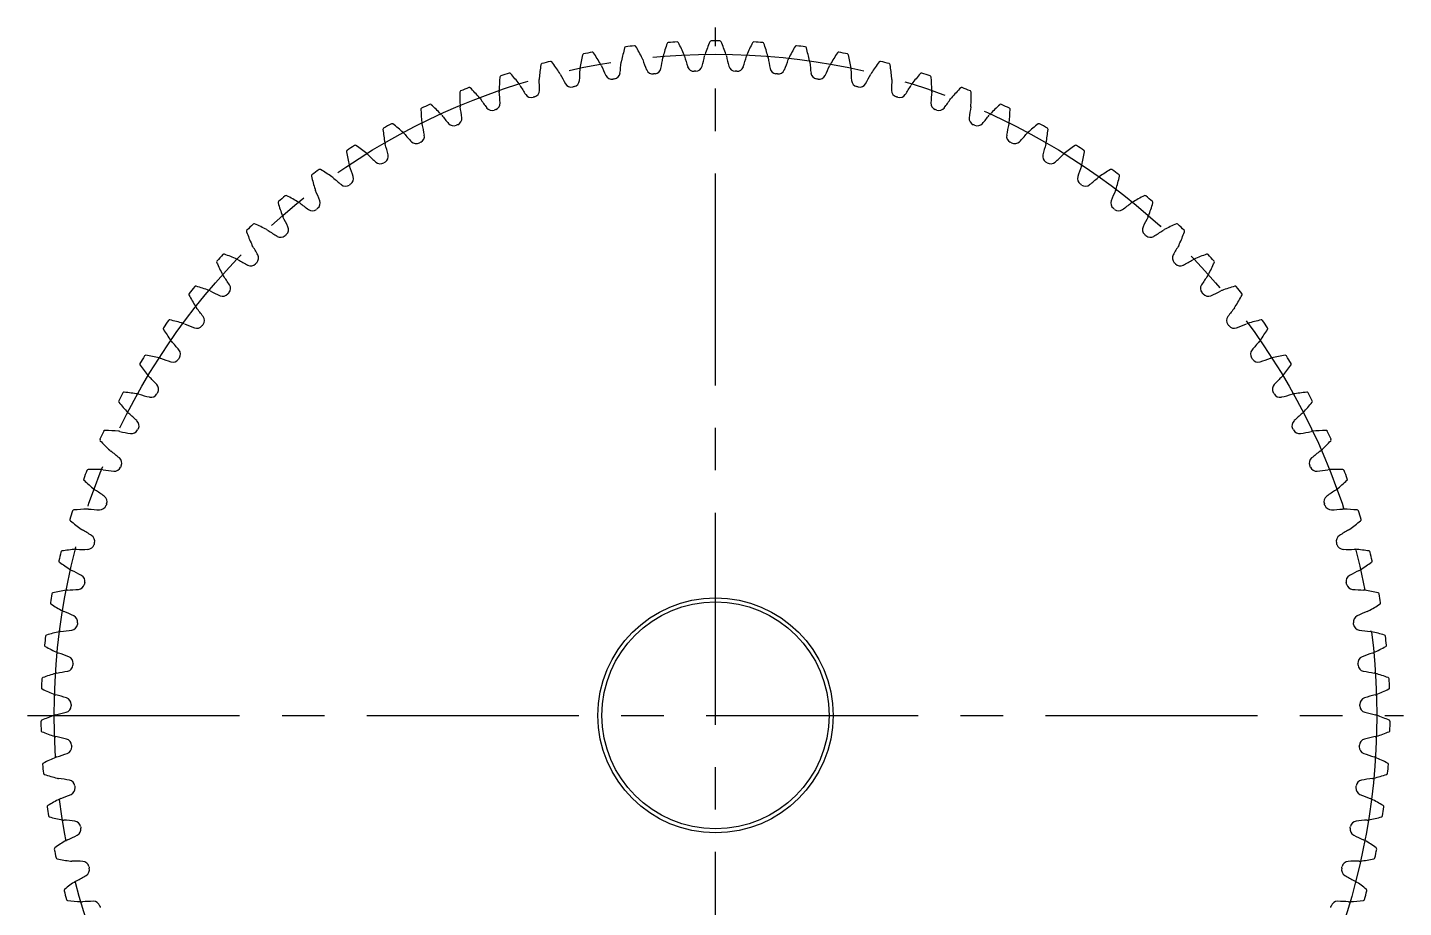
# Model space of a CAD drawing. Extents: x -1 to 172, y -13 to 126.
# Drawn here: x -1 to 102, y 46.1 to 112 of the extents above; entities that cross this region are included whole.
import ezdxf

# ---------------------------------------------------------------- set-up
doc = ezdxf.new("R2010")
doc.units = 0
doc.header["$LTSCALE"] = 0.5
doc.linetypes.add('CENTER', pattern=[50.8, 31.75, -6.35, 6.35, -6.35])
doc.layers.add('MSM_CENTER', color=1, linetype='CENTER')
doc.layers.add('MSM_CONTINUOUS', color=7, linetype='CONTINUOUS')

msp = doc.modelspace()

# ---------------------------------------------------------------- linework, layer by layer
at = {"layer": 'MSM_CENTER'}
for p, q in [((50.5, 9), (50.5, 112)), ((-1, 60.5), (102, 60.5))]:
    msp.add_line(p, q, dxfattribs=at)
msp.add_circle((50.5, 60.5), 49.5, dxfattribs=at)
at = {"layer": 'MSM_CONTINUOUS'}
for radius in [8.8, 8.5]:
    msp.add_circle((50.5, 60.5), radius, dxfattribs=at)
for centre, radius, start, end in [((59.61, 106.12), 16.5, 164.6754, 168.1818), ((43.79, 110.45), 0.1, 97.6527, 164.6754), ((50.5, 60.5), 50.5, 96.8933, 97.6522), ((44.45, 110.54), 0.1, 29.8701, 96.8933), ((30.23, 102.37), 16.5, 26.3636, 29.8701), ((62.48, 105.45), 16.5, 161.039, 164.5455), ((46.97, 110.78), 0.1, 94.0164, 161.039), ((50.5, 60.5), 50.5, 93.2569, 94.0158), ((47.64, 110.82), 0.1, 26.2337, 93.2569), ((32.93, 103.57), 16.5, 22.7273, 26.2337), ((65.31, 104.6), 16.5, 157.4026, 160.9091), ((50.17, 110.9), 0.1, 90.38, 157.4027), ((50.5, 60.5), 50.5, 89.6205, 90.3795), ((50.83, 110.9), 0.1, 22.5974, 89.6205), ((35.69, 104.6), 16.5, 19.0909, 22.5974), ((68.07, 103.57), 16.5, 153.7663, 157.2727), ((53.36, 110.82), 0.1, 86.7431, 153.7662), ((50.5, 60.5), 50.5, 85.9842, 86.7431), ((54.03, 110.78), 0.1, 18.961, 85.9843), ((38.52, 105.45), 16.5, 15.4545, 18.961), ((70.77, 102.37), 16.5, 150.1299, 153.6364), ((56.55, 110.54), 0.1, 83.1067, 150.1298), ((50.5, 60.5), 50.5, 82.3478, 83.1067), ((57.21, 110.45), 0.1, 15.3246, 82.3479), ((41.39, 106.12), 16.5, 11.8182, 15.3246), ((53.76, 106.9), 16.5, 171.9481, 175.4545), ((37.52, 109.2), 0.1, 104.9255, 171.9481), ((50.5, 60.5), 50.5, 104.166, 104.9249), ((38.17, 109.37), 0.1, 37.1428, 104.166), ((25.09, 99.46), 16.5, 33.6364, 37.1428), ((56.69, 106.6), 16.5, 168.3117, 171.8182), ((40.63, 109.92), 0.1, 101.2891, 168.3118), ((50.5, 60.5), 50.5, 100.5296, 101.2886), ((41.29, 110.05), 0.1, 33.5065, 100.5297), ((27.61, 101), 16.5, 30, 33.5065), ((41.18, 108.83), 0.831, 22.876, 30.0002), ((28.26, 110.64), 15.23, 352.2229, 355.306), ((44.27, 109.33), 0.831, 168.1817, 175.3058), ((44.27, 109.33), 0.831, 19.2397, 26.3638), ((59.43, 114.62), 15.23, 199.2395, 202.3225), ((31.49, 111.95), 15.23, 348.5865, 351.6696), ((47.38, 109.62), 0.831, 164.5453, 171.6694), ((47.38, 109.62), 0.831, 15.6033, 22.7275), ((62.85, 113.94), 15.23, 195.6031, 198.6862), ((34.79, 113.05), 15.23, 344.9502, 348.0332), ((50.5, 109.72), 0.831, 160.9089, 168.0331), ((50.5, 109.72), 0.831, 11.9669, 19.0911), ((66.21, 113.05), 15.23, 191.9668, 195.0498), ((38.15, 113.94), 15.23, 341.3138, 344.3969), ((53.62, 109.62), 0.831, 157.2726, 164.3967), ((53.62, 109.62), 0.831, 8.3306, 15.4547), ((69.51, 111.95), 15.23, 188.3304, 191.4134), ((41.57, 114.62), 15.23, 337.6775, 340.7605), ((56.73, 109.33), 0.831, 153.6362, 160.7603), ((56.73, 109.33), 0.831, 4.6942, 11.8184), ((72.74, 110.64), 15.23, 184.694, 187.7771), ((59.82, 108.83), 0.831, 149.9999, 157.124), ((73.39, 101), 16.5, 146.4935, 150), ((59.71, 110.05), 0.1, 79.4704, 146.4935), ((50.5, 60.5), 50.5, 78.7114, 79.4704), ((60.37, 109.92), 0.1, 11.6883, 78.7116), ((44.31, 106.6), 16.5, 8.1818, 11.6883), ((75.91, 99.46), 16.5, 142.8572, 146.3636), ((62.83, 109.37), 0.1, 75.834, 142.8571), ((50.5, 60.5), 50.5, 75.0751, 75.834), ((63.48, 109.2), 0.1, 8.0521, 75.0752), ((47.24, 106.9), 16.5, 4.5455, 8.0519), ((50.81, 107.02), 16.5, 175.5845, 179.0909), ((34.46, 108.28), 0.1, 108.5613, 175.5845), ((50.5, 60.5), 50.5, 107.8024, 108.5613), ((35.09, 108.49), 0.1, 40.7792, 107.8023), ((22.67, 97.78), 16.5, 37.2727, 40.7792), ((38.14, 108.14), 0.831, 175.4544, 182.5785), ((38.14, 108.14), 0.831, 26.5124, 33.6365), ((52.51, 115.31), 15.23, 206.5122, 209.5953), ((25.13, 109.13), 15.23, 355.8593, 358.9423), ((41.18, 108.83), 0.831, 171.818, 178.9422), ((55.98, 115.08), 15.23, 202.8758, 205.9589), ((42.74, 108.63), 0.5, 205.9589, 279.1608), ((50.5, 60.5), 48.25, 99.021, 99.1608), ((42.86, 108.65), 0.5, 279.021, 352.2229), ((45.81, 109.02), 0.5, 202.3226, 275.5245), ((50.5, 60.5), 48.25, 95.3846, 95.5245), ((45.93, 109.03), 0.5, 275.3846, 348.5866), ((48.89, 109.22), 0.5, 198.6862, 271.8881), ((50.5, 60.5), 48.25, 91.7483, 91.8881), ((49.01, 109.23), 0.5, 271.7483, 344.9502), ((51.99, 109.23), 0.5, 195.0498, 268.2517), ((50.5, 60.5), 48.25, 88.1119, 88.2517), ((52.11, 109.22), 0.5, 268.1119, 341.3138), ((55.07, 109.03), 0.5, 191.4134, 264.6154), ((50.5, 60.5), 48.25, 84.4755, 84.6154), ((55.19, 109.02), 0.5, 264.4755, 337.6774), ((58.14, 108.65), 0.5, 187.777, 260.979), ((50.5, 60.5), 48.25, 80.8392, 80.979), ((58.26, 108.63), 0.5, 260.8392, 334.0411), ((45.02, 115.08), 15.23, 334.0411, 337.1242), ((59.82, 108.83), 0.831, 1.0578, 8.182), ((75.87, 109.13), 15.23, 181.0577, 184.1407), ((48.49, 115.31), 15.23, 330.4047, 333.4878), ((62.86, 108.14), 0.831, 146.3635, 153.4876), ((62.86, 108.14), 0.831, 357.4215, 4.5457), ((78.33, 97.78), 16.5, 139.2208, 142.7273), ((65.91, 108.49), 0.1, 72.1976, 139.2208), ((50.5, 60.5), 50.5, 71.4387, 72.1976), ((66.54, 108.28), 0.1, 4.4155, 71.4388), ((50.19, 107.02), 16.5, 0.9091, 4.4155), ((31.46, 107.16), 0.1, 112.1976, 179.2208), ((47.86, 106.94), 16.5, 179.2208, 182.7273), ((50.5, 60.5), 50.5, 111.4387, 112.1976), ((32.08, 107.41), 0.1, 44.4155, 111.4387), ((20.36, 95.94), 16.5, 40.9091, 44.4155), ((35.14, 107.26), 0.831, 179.0908, 186.2149), ((19.17, 105.53), 15.23, 3.132, 6.2151), ((35.14, 107.26), 0.831, 30.1488, 37.2729), ((49.03, 115.33), 15.23, 210.1486, 213.2316), ((36.82, 107.29), 0.5, 286.2937, 359.4956), ((22.09, 107.42), 15.23, 359.4956, 2.5787), ((39.7, 108.04), 0.5, 209.5953, 282.7972), ((50.5, 60.5), 48.25, 102.6574, 102.7972), ((39.82, 108.07), 0.5, 282.6574, 355.8593), ((61.18, 108.07), 0.5, 184.1407, 257.3426), ((50.5, 60.5), 48.25, 77.2028, 77.3426), ((61.3, 108.04), 0.5, 257.2028, 330.4047), ((78.91, 107.42), 15.23, 177.4213, 180.5044), ((64.18, 107.29), 0.5, 180.5043, 253.7063), ((51.97, 115.33), 15.23, 326.7684, 329.8514), ((65.86, 107.26), 0.831, 142.7271, 149.8512), ((81.83, 105.53), 15.23, 173.7849, 176.868), ((65.86, 107.26), 0.831, 353.7851, 0.9093), ((80.64, 95.94), 16.5, 135.5845, 139.0909), ((68.92, 107.41), 0.1, 68.5613, 135.5844), ((50.5, 60.5), 50.5, 67.8024, 68.5613), ((69.54, 107.16), 0.1, 0.7794, 67.8025), ((53.14, 106.94), 16.5, 357.2727, 0.7792), ((50.5, 60.5), 50.5, 115.0751, 115.834), ((29.14, 106.15), 0.1, 48.0519, 115.075), ((18.18, 93.95), 16.5, 44.5455, 48.0519), ((32.21, 106.2), 0.831, 182.7271, 189.8512), ((32.21, 106.2), 0.831, 33.7851, 40.9093), ((45.56, 115.13), 15.23, 213.7849, 216.868), ((33.88, 106.33), 0.5, 289.9301, 3.132), ((36.71, 107.26), 0.5, 213.2316, 286.4336), ((50.5, 60.5), 48.25, 106.2937, 106.4336), ((50.5, 60.5), 48.25, 73.5664, 73.7063), ((64.29, 107.26), 0.5, 253.5664, 326.7683), ((67.12, 106.33), 0.5, 176.868, 250.0699), ((55.44, 115.13), 15.23, 323.132, 326.2151), ((68.79, 106.2), 0.831, 139.0908, 146.2149), ((68.79, 106.2), 0.831, 350.1488, 357.2729), ((82.82, 93.95), 16.5, 131.9481, 135.4545), ((71.86, 106.15), 0.1, 64.9249, 131.948), ((50.5, 60.5), 50.5, 64.166, 64.9249), ((28.54, 105.86), 0.1, 115.834, 182.8572), ((44.92, 106.68), 16.5, 182.8572, 186.3636), ((29.34, 104.94), 0.831, 37.4215, 44.5456), ((42.1, 114.7), 15.23, 217.4213, 220.5044), ((31.01, 105.18), 0.5, 293.5664, 6.7683), ((16.38, 103.45), 15.23, 6.7684, 9.8514), ((33.77, 106.29), 0.5, 216.868, 290.0699), ((50.5, 60.5), 48.25, 109.9301, 110.0699), ((50.5, 60.5), 48.25, 69.9301, 70.0699), ((67.23, 106.29), 0.5, 249.9301, 323.132), ((84.62, 103.45), 15.23, 170.1486, 173.2316), ((69.99, 105.18), 0.5, 173.2316, 246.4336), ((58.9, 114.7), 15.23, 319.4956, 322.5787), ((71.66, 104.94), 0.831, 135.4544, 142.5785), ((56.08, 106.68), 16.5, 353.6364, 357.1428), ((72.46, 105.86), 0.1, 357.143, 64.1661), ((25.7, 104.38), 0.1, 119.4704, 186.4936), ((42, 106.23), 16.5, 186.4935, 190), ((50.5, 60.5), 50.5, 118.7114, 119.4704), ((26.29, 104.7), 0.1, 51.6883, 118.7114), ((16.12, 91.84), 16.5, 48.1818, 51.6883), ((26.57, 103.51), 0.831, 41.0578, 48.182), ((38.68, 114.06), 15.23, 221.0577, 224.1407), ((29.34, 104.94), 0.831, 186.3635, 193.4876), ((13.73, 101.2), 15.23, 10.4047, 13.4878), ((30.9, 105.14), 0.5, 220.5044, 293.7063), ((50.5, 60.5), 48.25, 113.5664, 113.7063), ((50.5, 60.5), 48.25, 66.2937, 66.4336), ((70.1, 105.14), 0.5, 246.2937, 319.4956), ((87.27, 101.2), 15.23, 166.5122, 169.5953), ((71.66, 104.94), 0.831, 346.5124, 353.6366), ((62.32, 114.06), 15.23, 315.8593, 318.9423), ((74.43, 103.51), 0.831, 131.818, 138.9422), ((84.88, 91.84), 16.5, 128.3117, 131.8182), ((74.71, 104.7), 0.1, 61.2886, 128.3117), ((50.5, 60.5), 50.5, 60.5296, 61.2886), ((59, 106.23), 16.5, 350, 353.5065), ((75.3, 104.38), 0.1, 353.5065, 60.5297), ((50.5, 60.5), 50.5, 122.3478, 123.1067), ((23.53, 103.08), 0.1, 55.3246, 122.3479), ((14.2, 89.59), 16.5, 51.8182, 55.3246), ((26.57, 103.51), 0.831, 189.9998, 197.124), ((11.22, 98.78), 15.23, 14.0411, 17.1242), ((28.11, 103.8), 0.5, 224.1407, 297.3426), ((50.5, 60.5), 48.25, 117.2028, 117.3426), ((28.21, 103.86), 0.5, 297.2028, 10.4047), ((72.79, 103.86), 0.5, 169.5952, 242.7972), ((50.5, 60.5), 48.25, 62.6574, 62.7972), ((72.89, 103.8), 0.5, 242.6574, 315.8592), ((89.78, 98.78), 15.23, 162.8758, 165.9589), ((74.43, 103.51), 0.831, 342.876, 350.0002), ((86.8, 89.59), 16.5, 124.6754, 128.1818), ((77.47, 103.08), 0.1, 57.6522, 124.6753), ((50.5, 60.5), 50.5, 56.8933, 57.6522), ((22.97, 102.72), 0.1, 123.1067, 190.1299), ((39.12, 105.6), 16.5, 190.1299, 193.6364), ((23.89, 101.91), 0.831, 44.6942, 51.8184), ((35.31, 113.2), 15.23, 224.694, 227.7771), ((25.51, 102.36), 0.5, 300.8392, 14.0411), ((75.49, 102.36), 0.5, 165.9589, 239.1608), ((65.69, 113.2), 15.23, 312.2229, 315.306), ((77.11, 101.91), 0.831, 128.1817, 135.3058), ((61.88, 105.6), 16.5, 346.3636, 349.8701), ((78.03, 102.72), 0.1, 349.8703, 56.8934), ((20.35, 100.89), 0.1, 126.7436, 193.7662), ((50.5, 60.5), 50.5, 125.9842, 126.7431), ((20.89, 101.28), 0.1, 58.961, 125.9842), ((12.43, 87.23), 16.5, 55.4545, 58.961), ((23.89, 101.91), 0.831, 193.6362, 200.7603), ((8.87, 96.21), 15.23, 17.6775, 20.7605), ((25.41, 102.3), 0.5, 227.7771, 300.979), ((50.5, 60.5), 48.25, 120.8392, 120.979), ((50.5, 60.5), 48.25, 59.021, 59.1608), ((75.59, 102.3), 0.5, 239.021, 312.2229), ((92.13, 96.21), 15.23, 159.2395, 162.3225), ((77.11, 101.91), 0.831, 339.2397, 346.3638), ((88.57, 87.23), 16.5, 121.039, 124.5455), ((80.11, 101.28), 0.1, 54.0158, 121.0389), ((50.5, 60.5), 50.5, 53.2569, 54.0158), ((80.65, 100.89), 0.1, 346.2337, 53.257), ((36.28, 104.79), 16.5, 193.7663, 197.2727), ((21.32, 100.14), 0.831, 48.3306, 55.4547), ((31.99, 112.14), 15.23, 228.3304, 231.4135), ((22.81, 100.62), 0.5, 231.4135, 304.6154), ((50.5, 60.5), 48.25, 124.4755, 124.6154), ((22.9, 100.69), 0.5, 304.4755, 17.6774), ((78.1, 100.69), 0.5, 162.3225, 235.5245), ((50.5, 60.5), 48.25, 55.3846, 55.5245), ((78.19, 100.62), 0.5, 235.3846, 308.5865), ((69.01, 112.14), 15.23, 308.5865, 311.6696), ((79.68, 100.14), 0.831, 124.5453, 131.6694), ((64.72, 104.79), 16.5, 342.7273, 346.2337), ((17.85, 98.89), 0.1, 130.38, 197.4026), ((50.5, 60.5), 50.5, 129.6205, 130.3795), ((18.36, 99.32), 0.1, 62.5974, 129.6206), ((10.81, 84.76), 16.5, 59.0909, 62.5974), ((18.86, 98.21), 0.831, 51.9669, 59.0911), ((21.32, 100.14), 0.831, 197.2726, 204.3967), ((6.69, 93.5), 15.23, 21.3138, 24.3969), ((20.41, 98.86), 0.5, 308.1119, 21.3138), ((80.59, 98.86), 0.5, 158.6861, 231.8881), ((94.31, 93.5), 15.23, 155.6031, 158.6862), ((79.68, 100.14), 0.831, 335.6033, 342.7275), ((82.14, 98.21), 0.831, 120.9089, 128.0331), ((90.19, 84.76), 16.5, 117.4026, 120.9091), ((82.64, 99.32), 0.1, 50.3795, 117.4026), ((50.5, 60.5), 50.5, 49.6205, 50.3795), ((83.15, 98.89), 0.1, 342.5974, 49.6206), ((33.5, 103.8), 16.5, 197.4026, 200.9091), ((18.86, 98.21), 0.831, 200.9089, 208.0331), ((28.76, 110.86), 15.23, 231.9668, 235.0498), ((20.32, 98.78), 0.5, 235.0498, 308.2517), ((50.5, 60.5), 48.25, 128.1119, 128.2517), ((50.5, 60.5), 48.25, 51.7483, 51.8881), ((80.68, 98.78), 0.5, 231.7483, 304.9501), ((72.24, 110.86), 15.23, 304.9502, 308.0332), ((82.14, 98.21), 0.831, 331.9669, 339.0911), ((67.5, 103.8), 16.5, 339.0909, 342.5974), ((50.5, 60.5), 50.5, 133.2569, 134.0158), ((15.96, 97.21), 0.1, 66.2337, 133.2569), ((9.35, 82.2), 16.5, 62.7273, 66.2337), ((16.53, 96.12), 0.831, 55.6033, 62.7275), ((4.68, 90.66), 15.23, 24.9502, 28.0332), ((18.04, 96.87), 0.5, 311.7483, 24.9502), ((82.96, 96.87), 0.5, 155.0498, 228.2517), ((96.32, 90.66), 15.23, 151.9668, 155.0498), ((84.47, 96.12), 0.831, 117.2726, 124.3967), ((91.65, 82.2), 16.5, 113.7663, 117.2727), ((85.04, 97.21), 0.1, 46.7431, 113.7662), ((50.5, 60.5), 50.5, 45.9842, 46.7431), ((15.48, 96.75), 0.1, 134.0164, 201.039), ((30.79, 102.63), 16.5, 201.039, 204.5455), ((25.61, 109.38), 15.23, 235.6031, 238.6862), ((17.95, 96.79), 0.5, 238.6862, 311.8881), ((50.5, 60.5), 48.25, 131.7483, 131.8881), ((50.5, 60.5), 48.25, 48.1119, 48.2517), ((83.05, 96.79), 0.5, 228.1119, 301.3138), ((75.39, 109.38), 15.23, 301.3138, 304.3969), ((70.21, 102.63), 16.5, 335.4545, 338.961), ((85.52, 96.75), 0.1, 338.961, 45.9843), ((50.5, 60.5), 50.5, 136.8933, 137.6522), ((13.7, 94.94), 0.1, 69.8701, 136.8933), ((8.06, 79.54), 16.5, 66.3636, 69.8701), ((16.53, 96.12), 0.831, 204.5453, 211.6694), ((2.86, 87.69), 15.23, 28.5865, 31.6696), ((15.8, 94.74), 0.5, 315.3846, 28.5865), ((85.2, 94.74), 0.5, 151.4134, 224.6154), ((98.14, 87.69), 15.23, 148.3304, 151.4134), ((84.47, 96.12), 0.831, 328.3306, 335.4547), ((92.94, 79.54), 16.5, 110.1299, 113.6364), ((87.3, 94.94), 0.1, 43.1067, 110.1298), ((50.5, 60.5), 50.5, 42.3478, 43.1067), ((13.25, 94.45), 0.1, 137.6527, 204.6753), ((28.15, 101.3), 16.5, 204.6754, 208.1818), ((14.34, 93.9), 0.831, 59.2397, 66.3638), ((22.56, 107.7), 15.23, 239.2395, 242.3225), ((15.71, 94.65), 0.5, 242.3226, 315.5245), ((50.5, 60.5), 48.25, 135.3846, 135.5245), ((50.5, 60.5), 48.25, 44.4755, 44.6154), ((85.29, 94.65), 0.5, 224.4755, 297.6774), ((78.44, 107.7), 15.23, 297.6775, 300.7605), ((86.66, 93.9), 0.831, 113.6362, 120.7603), ((72.85, 101.3), 16.5, 331.8182, 335.3246), ((87.75, 94.45), 0.1, 335.3246, 42.3479), ((14.34, 93.9), 0.831, 208.1817, 215.3058), ((1.23, 84.61), 15.23, 32.2229, 35.306), ((13.7, 92.47), 0.5, 319.021, 32.2229), ((87.3, 92.47), 0.5, 147.777, 220.979), ((99.77, 84.61), 15.23, 144.694, 147.7771), ((86.66, 93.9), 0.831, 324.6942, 331.8184), ((11.17, 92.02), 0.1, 141.2891, 208.3118), ((25.61, 99.8), 16.5, 208.3117, 211.8182), ((50.5, 60.5), 50.5, 140.5296, 141.2886), ((11.59, 92.54), 0.1, 73.5065, 140.5297), ((6.94, 76.81), 16.5, 70, 73.5065), ((12.3, 91.54), 0.831, 62.876, 70.0002), ((19.62, 105.83), 15.23, 242.8758, 245.9589), ((13.62, 92.38), 0.5, 245.9589, 319.1607), ((50.5, 60.5), 48.25, 139.021, 139.1608), ((50.5, 60.5), 48.25, 40.8392, 40.979), ((87.38, 92.38), 0.5, 220.8392, 294.0411), ((81.38, 105.83), 15.23, 294.0411, 297.1242), ((88.7, 91.54), 0.831, 109.9999, 117.124), ((94.06, 76.81), 16.5, 106.4935, 110), ((89.41, 92.54), 0.1, 39.4704, 106.4935), ((75.39, 99.8), 16.5, 328.1818, 331.6883), ((50.5, 60.5), 50.5, 38.7114, 39.4704), ((89.83, 92.02), 0.1, 331.6885, 38.7115), ((12.3, 91.54), 0.831, 211.818, 218.9422), ((-0.2, 81.44), 15.23, 35.8593, 38.9423), ((101.2, 81.44), 15.23, 141.0577, 144.1407), ((88.7, 91.54), 0.831, 321.0578, 328.182), ((50.5, 60.5), 50.5, 144.166, 144.9249), ((9.64, 90.01), 0.1, 77.1428, 144.166), ((5.99, 74.02), 16.5, 73.6364, 77.1428), ((10.4, 89.05), 0.831, 66.5124, 73.6365), ((16.81, 103.78), 15.23, 246.5122, 249.5953), ((11.67, 89.98), 0.5, 249.5953, 322.7973), ((50.5, 60.5), 48.25, 142.6574, 142.7972), ((11.74, 90.07), 0.5, 322.6574, 35.8593), ((89.26, 90.07), 0.5, 144.1407, 217.3426), ((50.5, 60.5), 48.25, 37.2028, 37.3426), ((89.33, 89.98), 0.5, 217.2028, 290.4047), ((84.19, 103.78), 15.23, 290.4047, 293.4878), ((90.6, 89.05), 0.831, 106.3635, 113.4876), ((95.01, 74.02), 16.5, 102.8572, 106.3636), ((91.36, 90.01), 0.1, 35.8346, 102.8571), ((50.5, 60.5), 50.5, 35.0751, 35.834), ((9.25, 89.46), 0.1, 144.9255, 211.9481), ((23.17, 98.14), 16.5, 211.9481, 215.4545), ((77.83, 98.14), 16.5, 324.5455, 328.0519), ((91.75, 89.46), 0.1, 328.0521, 35.0752), ((10.4, 89.05), 0.831, 215.4544, 222.5785), ((-1.42, 78.18), 15.23, 39.4956, 42.5787), ((9.95, 87.55), 0.5, 326.2937, 39.4956), ((91.05, 87.55), 0.5, 140.5043, 213.7063), ((102.42, 78.18), 15.23, 137.4213, 140.5044), ((90.6, 89.05), 0.831, 317.4215, 324.5457), ((7.5, 86.79), 0.1, 148.5618, 215.5845), ((50.5, 60.5), 50.5, 147.8024, 148.5613), ((20.84, 96.33), 16.5, 215.5845, 219.0909), ((7.85, 87.36), 0.1, 80.7792, 147.8024), ((5.22, 71.17), 16.5, 77.2727, 80.7792), ((8.67, 86.45), 0.831, 70.1488, 77.2729), ((14.13, 101.56), 15.23, 250.1486, 253.2316), ((9.88, 87.45), 0.5, 253.2317, 326.4334), ((50.5, 60.5), 48.25, 146.2937, 146.4336), ((50.5, 60.5), 48.25, 33.5664, 33.7063), ((91.12, 87.45), 0.5, 213.5664, 286.7683), ((86.87, 101.56), 15.23, 286.7684, 289.8514), ((92.33, 86.45), 0.831, 102.7271, 109.8512), ((95.78, 71.17), 16.5, 99.2208, 102.7273), ((80.16, 96.33), 16.5, 320.9091, 324.4155), ((93.15, 87.36), 0.1, 32.1976, 99.2208), ((50.5, 60.5), 50.5, 31.4387, 32.1976), ((93.5, 86.79), 0.1, 324.4155, 31.4388), ((8.67, 86.45), 0.831, 219.0908, 226.2149), ((-2.44, 74.86), 15.23, 43.132, 46.2151), ((103.44, 74.86), 15.23, 133.7849, 136.868), ((92.33, 86.45), 0.831, 313.7851, 320.9093), ((50.5, 60.5), 50.5, 151.4387, 152.1976), ((6.23, 84.6), 0.1, 84.4155, 151.4388), ((4.64, 68.27), 16.5, 80.9091, 84.4155), ((7.11, 83.75), 0.831, 73.7851, 80.9093), ((11.6, 99.17), 15.23, 253.7849, 256.868), ((8.25, 84.82), 0.5, 256.868, 330.07), ((8.31, 84.93), 0.5, 329.9301, 43.132), ((50.5, 60.5), 48.25, 149.9301, 150.0699), ((92.69, 84.93), 0.5, 136.868, 210.0699), ((50.5, 60.5), 48.25, 29.9301, 30.0699), ((92.75, 84.82), 0.5, 209.9301, 283.132), ((89.4, 99.17), 15.23, 283.132, 286.2151), ((93.89, 83.75), 0.831, 99.0908, 106.2149), ((96.36, 68.27), 16.5, 95.5845, 99.0909), ((94.77, 84.6), 0.1, 28.5613, 95.5844), ((50.5, 60.5), 50.5, 27.8024, 28.5613), ((5.92, 84.01), 0.1, 152.1976, 219.2209), ((18.62, 94.38), 16.5, 219.2208, 222.7273), ((82.38, 94.38), 16.5, 317.2727, 320.7792), ((95.08, 84.01), 0.1, 320.7794, 27.8025), ((7.11, 83.75), 0.831, 222.7271, 229.8512), ((-3.24, 71.47), 15.23, 46.7684, 49.8514), ((6.85, 82.2), 0.5, 333.5664, 46.7684), ((94.15, 82.2), 0.5, 133.2316, 206.4336), ((104.24, 71.47), 15.23, 130.1486, 133.2316), ((93.89, 83.75), 0.831, 310.1488, 317.2729), ((50.5, 60.5), 50.5, 155.0751, 155.834), ((4.79, 81.74), 0.1, 88.0519, 155.0751), ((4.24, 65.35), 16.5, 84.5455, 88.0519), ((5.73, 80.95), 0.831, 77.4215, 84.5456), ((9.22, 96.62), 15.23, 257.4213, 260.5044), ((6.79, 82.09), 0.5, 260.5044, 333.7063), ((50.5, 60.5), 48.25, 153.5664, 153.7063), ((50.5, 60.5), 48.25, 26.2937, 26.4336), ((94.21, 82.09), 0.5, 206.2937, 279.4956), ((91.78, 96.62), 15.23, 279.4956, 282.5787), ((95.27, 80.95), 0.831, 95.4544, 102.5785), ((96.76, 65.35), 16.5, 91.9481, 95.4545), ((96.21, 81.74), 0.1, 24.9249, 91.948), ((50.5, 60.5), 50.5, 24.166, 24.9249), ((4.52, 81.13), 0.1, 155.834, 222.8572), ((16.54, 92.29), 16.5, 222.8572, 226.3636), ((5.73, 80.95), 0.831, 226.3635, 233.4876), ((95.27, 80.95), 0.831, 306.5124, 313.6366), ((84.46, 92.29), 16.5, 313.6364, 317.1428), ((96.48, 81.13), 0.1, 317.1428, 24.1661), ((-3.83, 68.04), 15.23, 50.4047, 53.4878), ((5.56, 79.39), 0.5, 337.2028, 50.4047), ((95.44, 79.39), 0.5, 129.5952, 202.7972), ((104.83, 68.04), 15.23, 126.5122, 129.5953), ((50.5, 60.5), 50.5, 158.7114, 159.4704), ((3.54, 78.8), 0.1, 91.6883, 158.7115), ((4.02, 62.41), 16.5, 88.1818, 91.6883), ((4.52, 78.07), 0.831, 81.0578, 88.182), ((7.02, 93.93), 15.23, 261.0577, 264.1407), ((5.51, 79.28), 0.5, 264.1407, 337.3426), ((50.5, 60.5), 48.25, 157.2028, 157.3426), ((50.5, 60.5), 48.25, 22.6574, 22.7972), ((95.49, 79.28), 0.5, 202.6574, 275.8592), ((93.98, 93.93), 15.23, 275.8593, 278.9423), ((96.48, 78.07), 0.831, 91.818, 98.9422), ((96.98, 62.41), 16.5, 88.3117, 91.8182), ((97.46, 78.8), 0.1, 21.2886, 88.3117), ((50.5, 60.5), 50.5, 20.5296, 21.2886), ((3.3, 78.17), 0.1, 159.4709, 226.4936), ((14.59, 90.07), 16.5, 226.4935, 230), ((4.52, 78.07), 0.831, 229.9998, 237.124), ((-4.2, 64.58), 15.23, 54.0411, 57.1242), ((105.2, 64.58), 15.23, 122.8758, 125.9589), ((96.48, 78.07), 0.831, 302.876, 310.0002), ((86.41, 90.07), 16.5, 310, 313.5065), ((97.7, 78.17), 0.1, 313.5066, 20.5297), ((4.41, 76.39), 0.5, 267.7771, 340.979), ((4.45, 76.5), 0.5, 340.8392, 54.0411), ((50.5, 60.5), 48.25, 160.8392, 160.979), ((96.55, 76.5), 0.5, 125.9589, 199.1608), ((50.5, 60.5), 48.25, 19.021, 19.1608), ((96.59, 76.39), 0.5, 199.021, 272.2229), ((50.5, 60.5), 50.5, 162.3478, 163.1067), ((2.47, 75.78), 0.1, 95.3246, 162.3479), ((3.99, 59.45), 16.5, 91.8182, 95.3246), ((3.5, 75.11), 0.831, 84.6942, 91.8184), ((4.98, 91.11), 15.23, 264.694, 267.7771), ((96.02, 91.11), 15.23, 272.2229, 275.306), ((97.5, 75.11), 0.831, 88.1817, 95.3058), ((97.01, 59.45), 16.5, 84.6754, 88.1818), ((98.53, 75.78), 0.1, 17.6522, 84.6753), ((50.5, 60.5), 50.5, 16.8933, 17.6522), ((2.27, 75.15), 0.1, 163.1073, 230.1299), ((12.79, 87.73), 16.5, 230.1299, 233.6364), ((3.5, 75.11), 0.831, 233.6362, 240.7603), ((-4.35, 61.1), 15.23, 57.6775, 60.7605), ((105.35, 61.1), 15.23, 119.2395, 122.3225), ((97.5, 75.11), 0.831, 299.2397, 306.3638), ((88.21, 87.73), 16.5, 306.3636, 309.8701), ((98.73, 75.15), 0.1, 309.8703, 16.8934), ((3.5, 73.43), 0.5, 271.4134, 344.6154), ((3.53, 73.55), 0.5, 344.4755, 57.6775), ((50.5, 60.5), 48.25, 164.4755, 164.6154), ((97.47, 73.55), 0.5, 122.3225, 195.5245), ((50.5, 60.5), 48.25, 15.3846, 15.5245), ((97.5, 73.43), 0.5, 195.3846, 268.5865), ((50.5, 60.5), 50.5, 165.9842, 166.7431), ((1.6, 72.71), 0.1, 98.961, 165.9842), ((4.15, 56.51), 16.5, 95.4545, 98.961), ((2.67, 72.1), 0.831, 88.3306, 95.4547), ((3.13, 88.16), 15.23, 268.3304, 271.4134), ((97.87, 88.16), 15.23, 268.5865, 271.6696), ((98.33, 72.1), 0.831, 84.5453, 91.6694), ((96.85, 56.51), 16.5, 81.039, 84.5455), ((99.4, 72.71), 0.1, 14.0158, 81.0389), ((50.5, 60.5), 50.5, 13.2569, 14.0158), ((1.44, 72.06), 0.1, 166.7436, 233.7663), ((11.14, 85.29), 16.5, 233.7663, 237.2727), ((2.67, 72.1), 0.831, 237.2726, 244.3967), ((-4.28, 57.62), 15.23, 61.3138, 64.3969), ((105.28, 57.62), 15.23, 115.6031, 118.6862), ((98.33, 72.1), 0.831, 295.6033, 302.7275), ((89.86, 85.29), 16.5, 302.7273, 306.2337), ((99.56, 72.06), 0.1, 306.2337, 13.257), ((2.77, 70.43), 0.5, 275.0498, 348.2518), ((2.8, 70.54), 0.5, 348.1119, 61.3138), ((50.5, 60.5), 48.25, 168.1119, 168.2517), ((98.2, 70.54), 0.5, 118.6861, 191.8881), ((50.5, 60.5), 48.25, 11.7483, 11.8881), ((98.23, 70.43), 0.5, 191.7483, 264.9502), ((50.5, 60.5), 50.5, 169.6205, 170.3795), ((0.92, 69.58), 0.1, 102.5974, 169.6206), ((4.5, 53.58), 16.5, 99.0909, 102.5974), ((2.03, 69.05), 0.831, 91.9669, 99.0911), ((1.47, 85.1), 15.23, 271.9668, 275.0498), ((99.53, 85.1), 15.23, 264.9502, 268.0332), ((98.97, 69.05), 0.831, 80.9089, 88.0331), ((96.5, 53.58), 16.5, 77.4026, 80.9091), ((100.08, 69.58), 0.1, 10.3795, 77.4026), ((50.5, 60.5), 50.5, 9.6205, 10.3795), ((0.81, 68.92), 0.1, 170.3795, 237.4027), ((9.64, 82.74), 16.5, 237.4026, 240.9091), ((2.03, 69.05), 0.831, 240.9089, 248.0331), ((-3.98, 54.15), 15.23, 64.9502, 68.0332), ((104.98, 54.15), 15.23, 111.9668, 115.0498), ((98.97, 69.05), 0.831, 291.9669, 299.0911), ((91.36, 82.74), 16.5, 299.0909, 302.5974), ((100.19, 68.92), 0.1, 302.5974, 9.6206), ((2.24, 67.38), 0.5, 278.6862, 351.8881), ((2.25, 67.5), 0.5, 351.7483, 64.9502), ((50.5, 60.5), 48.25, 171.7483, 171.8881), ((98.75, 67.5), 0.5, 115.0498, 188.2517), ((50.5, 60.5), 48.25, 8.1119, 8.2517), ((98.76, 67.38), 0.5, 188.1119, 261.3138), ((50.5, 60.5), 50.5, 173.2569, 174.0158), ((0.45, 66.42), 0.1, 106.2337, 173.2569), ((5.03, 50.67), 16.5, 102.7273, 106.2337), ((1.58, 65.96), 0.831, 95.6033, 102.7275), ((0.01, 81.94), 15.23, 275.6031, 278.6862), ((100.99, 81.94), 15.23, 261.3138, 264.3969), ((99.42, 65.96), 0.831, 77.2726, 84.3967), ((95.97, 50.67), 16.5, 73.7663, 77.2727), ((100.55, 66.42), 0.1, 6.7431, 73.7662), ((50.5, 60.5), 50.5, 5.9842, 6.7431), ((0.37, 65.75), 0.1, 174.0158, 241.039), ((8.32, 80.1), 16.5, 241.039, 244.5455), ((1.58, 65.96), 0.831, 244.5453, 251.6694), ((-3.47, 50.71), 15.23, 68.5865, 71.6696), ((104.47, 50.71), 15.23, 108.3304, 111.4134), ((99.42, 65.96), 0.831, 288.3306, 295.4547), ((92.68, 80.1), 16.5, 295.4545, 298.961), ((100.63, 65.75), 0.1, 298.961, 5.9843), ((1.9, 64.3), 0.5, 282.3226, 355.5245), ((1.91, 64.42), 0.5, 355.3846, 68.5866), ((50.5, 60.5), 48.25, 175.3846, 175.5245), ((99.09, 64.42), 0.5, 111.4134, 184.6154), ((50.5, 60.5), 48.25, 4.4755, 4.6154), ((99.1, 64.3), 0.5, 184.4755, 257.6774), ((50.5, 60.5), 50.5, 176.8933, 177.6522), ((0.17, 63.23), 0.1, 109.8701, 176.8933), ((5.75, 47.81), 16.5, 106.3636, 109.8701), ((1.33, 62.84), 0.831, 99.2397, 106.3638), ((-1.25, 78.7), 15.23, 279.2395, 282.3225), ((102.25, 78.7), 15.23, 257.6775, 260.7605), ((99.67, 62.84), 0.831, 73.6362, 80.7603), ((95.25, 47.81), 16.5, 70.1299, 73.6364), ((100.83, 63.23), 0.1, 3.1067, 70.13), ((50.5, 60.5), 50.5, 2.3478, 3.1067), ((0.14, 62.56), 0.1, 177.6522, 244.6754), ((7.16, 77.39), 16.5, 244.6754, 248.1818), ((1.33, 62.84), 0.831, 248.1817, 255.3058), ((-2.74, 47.31), 15.23, 72.2229, 75.306), ((1.76, 61.33), 0.5, 359.021, 72.2229), ((99.24, 61.33), 0.5, 107.7771, 180.979), ((103.74, 47.31), 15.23, 104.694, 107.7771), ((99.67, 62.84), 0.831, 284.6942, 291.8184), ((93.84, 77.39), 16.5, 291.8182, 295.3246), ((100.86, 62.56), 0.1, 295.3246, 2.3479), ((1.76, 61.21), 0.5, 285.9589, 359.1608), ((50.5, 60.5), 48.25, 179.021, 179.1608), ((50.5, 60.5), 48.25, 0.8392, 0.979), ((99.24, 61.21), 0.5, 180.8392, 254.0411), ((0.1, 60.03), 0.1, 113.5065, 180.5297), ((50.5, 60.5), 50.5, 180.5296, 181.2886), ((6.64, 45), 16.5, 110, 113.5065), ((1.28, 59.72), 0.831, 102.876, 110.0002), ((-2.29, 75.38), 15.23, 282.8758, 285.9589), ((103.29, 75.38), 15.23, 254.0411, 257.1242), ((99.72, 59.72), 0.831, 69.9999, 77.124), ((94.36, 45), 16.5, 66.4935, 70), ((100.9, 60.03), 0.1, 359.4704, 66.4936), ((50.5, 60.5), 50.5, 358.7114, 359.4704), ((0.11, 59.37), 0.1, 181.2886, 248.3118), ((6.17, 74.61), 16.5, 248.3117, 251.8182), ((1.28, 59.72), 0.831, 251.818, 258.9422), ((-1.8, 43.96), 15.23, 75.8593, 78.9423), ((1.8, 58.24), 0.5, 2.6574, 75.8593), ((99.2, 58.24), 0.5, 104.1407, 177.3426), ((102.8, 43.96), 15.23, 101.0577, 104.1407), ((99.72, 59.72), 0.831, 281.0578, 288.182), ((94.83, 74.61), 16.5, 288.1818, 291.6883), ((100.89, 59.37), 0.1, 291.6883, 358.7115), ((1.81, 58.12), 0.5, 289.5953, 2.7972), ((50.5, 60.5), 48.25, 182.6574, 182.7972), ((50.5, 60.5), 48.25, 357.2028, 357.3426), ((99.19, 58.12), 0.5, 177.2028, 250.4047), ((0.23, 56.84), 0.1, 117.1428, 184.1661), ((50.5, 60.5), 50.5, 184.166, 184.9249), ((7.72, 42.24), 16.5, 113.6364, 117.1428), ((1.43, 56.6), 0.831, 106.5124, 113.6365), ((-3.13, 72), 15.23, 286.5122, 289.5953), ((104.13, 72), 15.23, 250.4047, 253.4878), ((99.57, 56.6), 0.831, 66.3635, 73.4876), ((93.28, 42.24), 16.5, 62.8572, 66.3636), ((100.77, 56.84), 0.1, 355.834, 62.8572), ((50.5, 60.5), 50.5, 355.0751, 355.834), ((0.29, 56.17), 0.1, 184.9255, 251.9481), ((5.37, 71.77), 16.5, 251.9481, 255.4545), ((1.43, 56.6), 0.831, 255.4544, 262.5785), ((-0.64, 40.67), 15.23, 79.4956, 82.5787), ((2.04, 55.16), 0.5, 6.2937, 79.4956), ((98.96, 55.16), 0.5, 100.5043, 173.7063), ((101.64, 40.67), 15.23, 97.4213, 100.5044), ((99.57, 56.6), 0.831, 277.4215, 284.5457), ((95.63, 71.77), 16.5, 284.5455, 288.0519), ((100.71, 56.17), 0.1, 288.0519, 355.0752), ((2.06, 55.04), 0.5, 293.2317, 6.4336), ((50.5, 60.5), 48.25, 186.2937, 186.4336), ((98.94, 55.04), 0.5, 173.5664, 246.7683), ((50.5, 60.5), 48.25, 353.5664, 353.7063), ((0.57, 53.66), 0.1, 120.7792, 187.8024), ((50.5, 60.5), 50.5, 187.8024, 188.5613), ((8.96, 39.57), 16.5, 117.2727, 120.7792), ((1.78, 53.49), 0.831, 110.1488, 117.2729), ((-3.75, 68.57), 15.23, 290.1486, 293.2316), ((104.75, 68.57), 15.23, 246.7684, 249.8514), ((99.22, 53.49), 0.831, 62.7271, 69.8512), ((92.04, 39.57), 16.5, 59.2208, 62.7273), ((50.5, 60.5), 50.5, 351.4387, 352.1976), ((100.43, 53.66), 0.1, 352.1976, 59.2209), ((0.66, 53), 0.1, 188.5618, 255.5845), ((4.74, 68.88), 16.5, 255.5845, 259.0909), ((1.78, 53.49), 0.831, 259.0908, 266.2149), ((0.72, 37.47), 15.23, 83.132, 86.2151), ((2.48, 52.09), 0.5, 9.9301, 83.132), ((98.52, 52.09), 0.5, 96.868, 170.0699), ((100.28, 37.47), 15.23, 93.7849, 96.868), ((99.22, 53.49), 0.831, 273.7851, 280.9093), ((96.26, 68.88), 16.5, 280.9091, 284.4155), ((100.34, 53), 0.1, 284.4155, 351.4388), ((-4.16, 65.12), 15.23, 293.7849, 296.868), ((2.5, 51.98), 0.5, 296.868, 10.0699), ((50.5, 60.5), 48.25, 189.9301, 190.0699), ((98.5, 51.98), 0.5, 169.9301, 243.132), ((50.5, 60.5), 48.25, 349.9301, 350.0699), ((105.16, 65.12), 15.23, 243.132, 246.2151), ((1.1, 50.5), 0.1, 124.4155, 191.4388), ((50.5, 60.5), 50.5, 191.4387, 192.1976), ((10.37, 36.98), 16.5, 120.9091, 124.4155), ((2.32, 50.42), 0.831, 113.7851, 120.9093), ((98.68, 50.42), 0.831, 59.0908, 66.2149), ((90.63, 36.98), 16.5, 55.5845, 59.0909), ((50.5, 60.5), 50.5, 347.8024, 348.5613), ((99.9, 50.5), 0.1, 348.5613, 55.5845), ((1.24, 49.85), 0.1, 192.1982, 259.2209), ((4.31, 65.96), 16.5, 259.2208, 262.7273), ((2.32, 50.42), 0.831, 262.7271, 269.8512), ((2.28, 34.36), 15.23, 86.7684, 89.8514), ((3.11, 49.06), 0.5, 13.5664, 86.7683), ((97.89, 49.06), 0.5, 93.2316, 166.4336), ((98.72, 34.36), 15.23, 90.1486, 93.2316), ((98.68, 50.42), 0.831, 270.1488, 277.2729), ((96.69, 65.96), 16.5, 277.2727, 280.7792), ((99.76, 49.85), 0.1, 280.7792, 347.8024), ((-4.34, 61.64), 15.23, 297.4213, 300.5044), ((3.14, 48.95), 0.5, 300.5044, 13.7063), ((50.5, 60.5), 48.25, 193.5664, 193.7063), ((97.86, 48.95), 0.5, 166.2937, 239.4956), ((50.5, 60.5), 48.25, 346.2937, 346.4336), ((105.34, 61.64), 15.23, 239.4956, 242.5787), ((1.83, 47.39), 0.1, 128.0519, 195.0751), ((11.94, 34.48), 16.5, 124.5455, 128.0519), ((3.06, 47.38), 0.831, 117.4215, 124.5456), ((97.94, 47.38), 0.831, 55.4544, 62.5785), ((89.06, 34.48), 16.5, 51.9481, 55.4545), ((99.17, 47.39), 0.1, 344.9249, 51.9482), ((50.5, 60.5), 50.5, 195.0751, 195.834), ((2.01, 46.75), 0.1, 195.8346, 262.8572), ((4.05, 63.02), 16.5, 262.8572, 266.3636), ((3.06, 47.38), 0.831, 266.3635, 273.4876), ((4.03, 31.35), 15.23, 90.4047, 93.4878), ((3.93, 46.08), 0.5, 17.2028, 90.4047), ((97.07, 46.08), 0.5, 89.5952, 162.7972), ((96.97, 31.35), 15.23, 86.5122, 89.5953), ((97.94, 47.38), 0.831, 266.5124, 273.6366), ((96.95, 63.02), 16.5, 273.6364, 277.1428), ((98.99, 46.75), 0.1, 277.1428, 344.1661), ((50.5, 60.5), 50.5, 344.166, 344.9249), ((50.5, 60.5), 48.25, 197.2028, 197.3426), ((50.5, 60.5), 48.25, 342.6574, 342.7972)]:
    msp.add_arc(centre, radius, start, end, dxfattribs=at)

doc.saveas('drawing.dxf')
